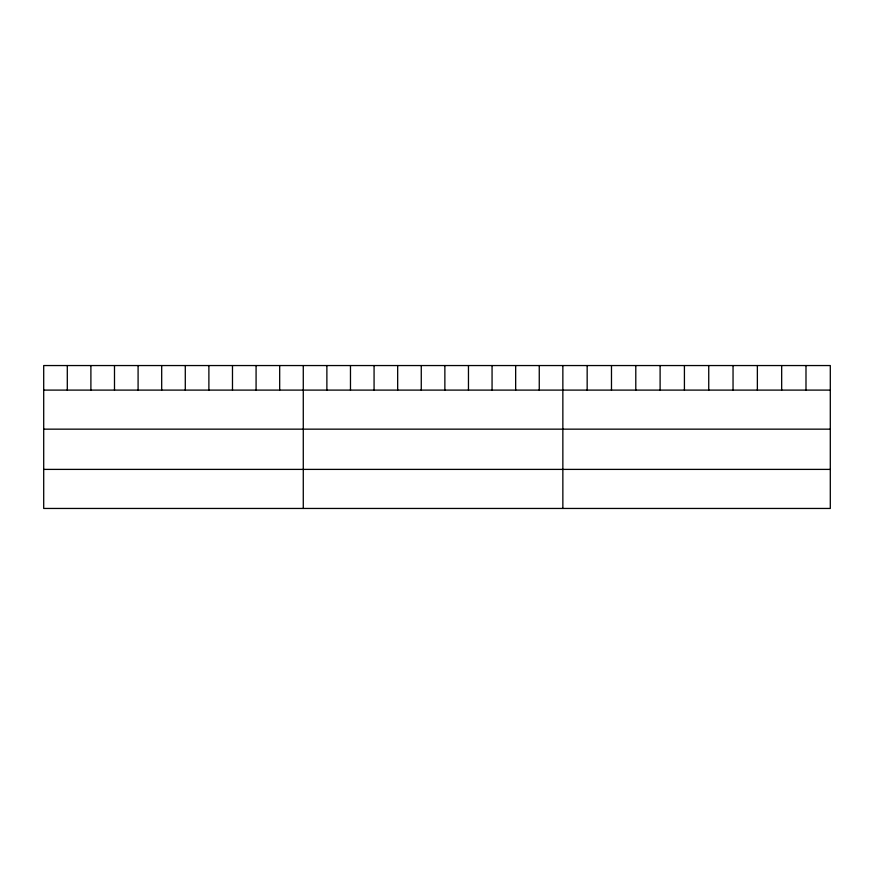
<?xml version="1.0" encoding="UTF-8"?>
<svg xmlns="http://www.w3.org/2000/svg" width="874" height="874" viewBox="0 0 874 874"><rect width="100%" height="100%" fill="white"/><g stroke="black" fill="none" stroke-linecap="round" stroke-linejoin="round"><path stroke-width="1.31" d="M830.3 390.099L830.3 508.45L43.7 508.45L43.7 365.551L830.3 365.551L830.3 390.099L43.7 390.099M43.7 429.156L830.3 429.156M43.7 469.393L830.3 469.393M805.992 365.551L805.992 390.099M781.673 365.551L781.673 390.099M757.365 365.551L757.365 390.099M733.046 365.551L733.046 390.099M708.738 365.551L708.738 390.099M684.418 365.551L684.418 390.099M660.11 365.551L660.11 390.099M635.791 365.551L635.791 390.099M611.483 365.551L611.483 390.099M587.164 365.551L587.164 390.099M562.856 365.551L562.856 508.45M539.258 365.551L539.258 390.099M515.66 365.551L515.66 390.099M492.062 365.551L492.062 390.099M468.464 365.551L468.464 390.099M444.866 365.551L444.866 390.099M421.268 365.551L421.268 390.099M397.67 365.551L397.67 390.099M374.072 365.551L374.072 390.099M350.474 365.551L350.474 390.099M326.876 365.551L326.876 390.099M303.278 365.551L303.278 508.45M279.68 365.551L279.68 390.099M256.082 365.551L256.082 390.099M232.484 365.551L232.484 390.099M208.886 365.551L208.886 390.099M185.288 365.551L185.288 390.099M161.69 365.551L161.69 390.099M138.092 365.551L138.092 390.099M114.494 365.551L114.494 390.099M90.896 365.551L90.896 390.099M67.298 365.551L67.298 390.099"/></g></svg>
